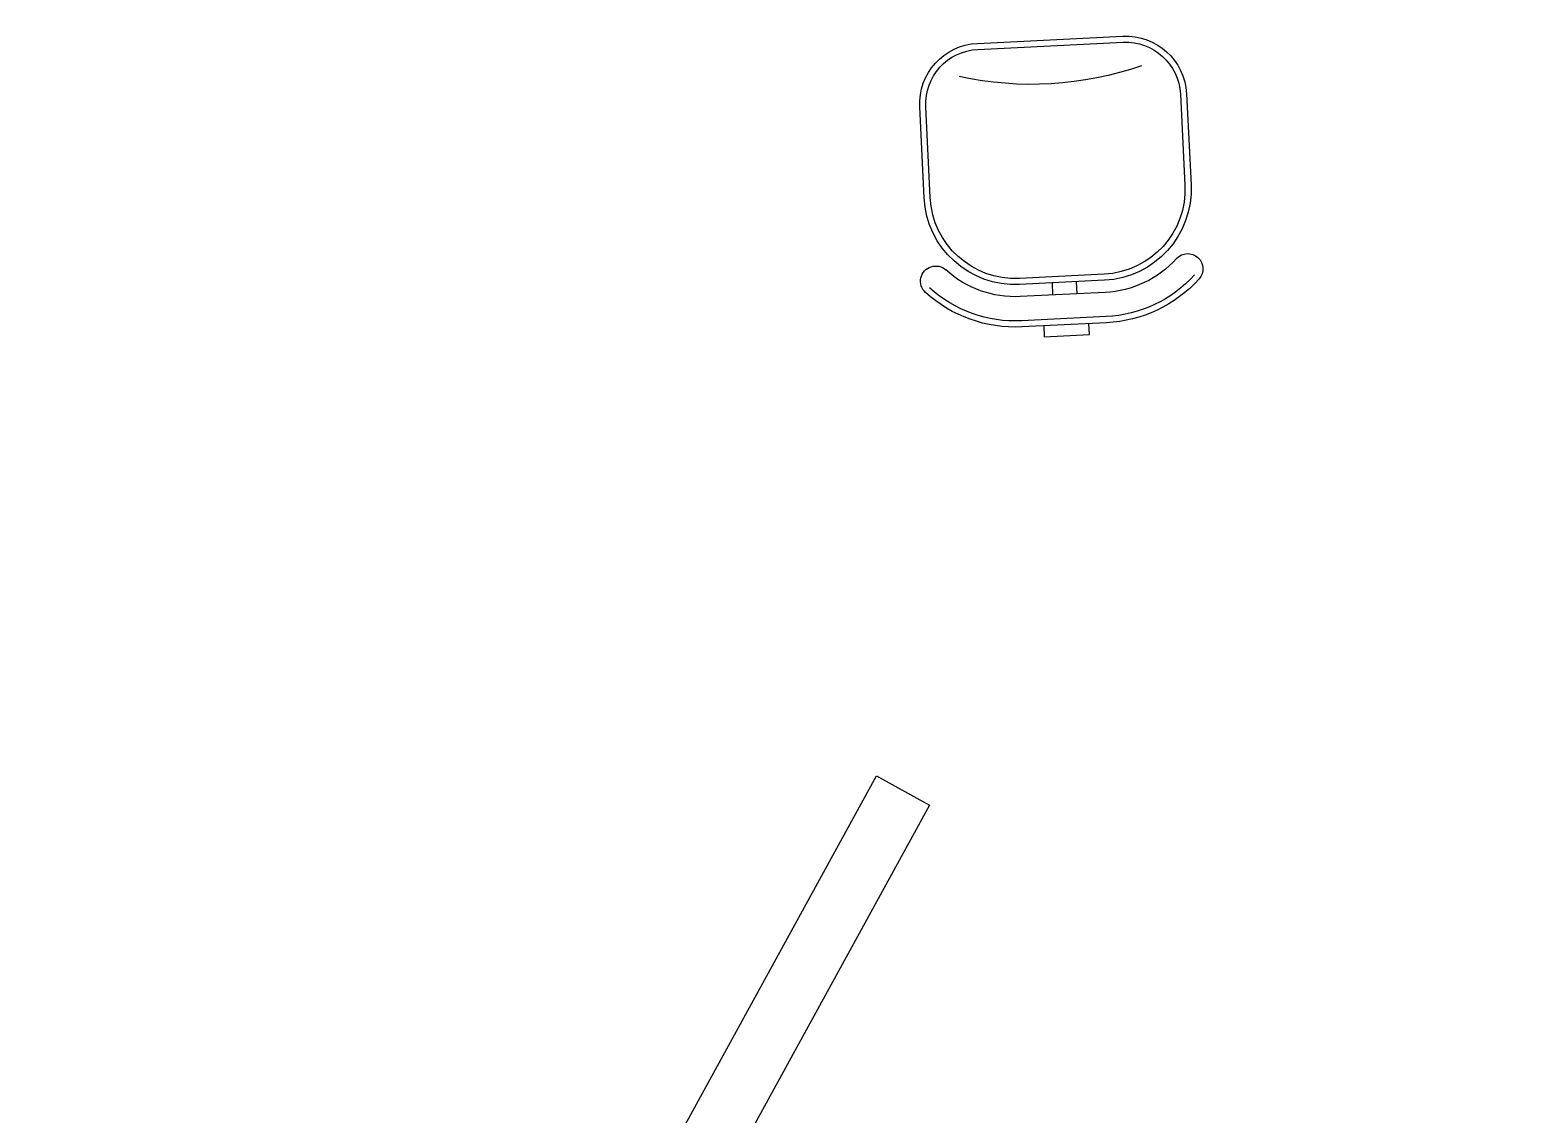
# Model space of a CAD drawing. Extents: x -1.7 to 87, y -33.6 to 19.
# Drawn here: x 73.779 to 76.248, y -25.165 to -23.38 of the extents above; entities that cross this region are included whole.
import ezdxf

# ---------------------------------------------------------------- set-up
doc = ezdxf.new("R2010")
doc.units = 0
doc.linetypes.add('HIDDEN', pattern=[0.375, 0.25, -0.125])
for name, color, linetype in [('AR-MOB', 2, 'Continuous'), ('AR-PAR-ALV', 5, 'Continuous'), ('AR-PRJ', 1, 'HIDDEN')]:
    doc.layers.add(name, color=color, linetype=linetype)

# ---------------------------------------------------------------- blocks, each defined once
blk = doc.blocks.new('CADEIRA-S')
at = {"color": 2}
for p, q in [((0.0718, 0.2686), (-0.0682, 0.2686)), ((0.0718, 0.2186), (-0.0682, 0.2186)), ((0.0718, 0.1986), (-0.0682, 0.1986)), ((-0.2182, 0.0486), (-0.2182, -0.1014)), ((0.2218, -0.1014), (0.2218, 0.0486)), ((-0.1182, -0.2014), (0.1218, -0.2014))]:
    blk.add_line(p, q, dxfattribs=at)
at = {"color": 1}
for p, q in [((0.0718, 0.2586), (-0.0682, 0.2586)), ((-0.0148, 0.1986), (-0.0149, 0.2186)), ((0.0252, 0.1986), (0.0251, 0.2186)), ((0.0718, 0.1886), (-0.0682, 0.1886)), ((-0.2082, 0.0486), (-0.2082, -0.1014)), ((0.2118, -0.1014), (0.2118, 0.0486)), ((-0.1182, -0.1914), (0.1218, -0.1914))]:
    blk.add_line(p, q, dxfattribs=at)
at = {"color": 2}
blk.add_lwpolyline([(-0.032, 0.2686), (-0.032, 0.2867), (0.0426, 0.2867), (0.0426, 0.2686)], dxfattribs=at)
for centre, radius, start, end in [((-0.0682, 0.0486), 0.22, 90, 135), ((0.0718, 0.0486), 0.22, 45, 90), ((-0.2061, 0.1864), 0.025, 135, 315), ((-0.0682, 0.0486), 0.15, 90, 180), ((-0.0682, 0.0486), 0.17, 90, 135), ((0.0718, 0.0486), 0.17, 45, 90), ((0.0718, 0.0486), 0.15, 0, 90), ((0.2097, 0.1864), 0.025, 225, 45), ((-0.1182, -0.1014), 0.1, 180, 270), ((0.1218, -0.1014), 0.1, 270, 0)]:
    blk.add_arc(centre, radius, start, end, dxfattribs=at)
at = {"color": 1}
for centre, radius, start, end in [((-0.0682, 0.0486), 0.21, 90, 135), ((0.0718, 0.0486), 0.21, 45, 90), ((-0.0682, 0.0486), 0.14, 90, 180), ((0.0718, 0.0486), 0.14, 0, 90), ((-0.1182, -0.1014), 0.09, 180, 270), ((0.1218, -0.1014), 0.09, 270, 0), ((-0.0052, -0.6823), 0.5534, 73.6911, 105.2491)]:
    blk.add_arc(centre, radius, start, end, dxfattribs=at)
blk = doc.blocks.new('estacao de trabalho 290 x 150')
at = {"color": 2}
blk.add_lwpolyline([(-1.45, 0), (1.45, 0), (1.45, 0.1), (-1.45, 0.1)], close=True, dxfattribs=at)
at = {"extrusion": (0, 0, -1), "zscale": -1, "rotation": 45.00000000000864}
blk.add_blockref('CADEIRA-S', (-0.9586, 1.0061), dxfattribs=at)

msp = doc.modelspace()

# ---------------------------------------------------------------- linework, layer by layer
at = {"layer": 'AR-PAR-ALV'}
msp.add_lwpolyline([(85.1345, -14.276), (84.9048, -14.0679, 0.062555), (74.9662, -28.3369), (75.2407, -28.481, -0.062551)], format="xyb", close=True, dxfattribs=at)
at = {"layer": 'AR-PRJ'}
for centre, radius, start, end in [((134.8232, -59.3998), 67.1354, 137.713601, 153.905048), ((141.5354, -64.2205), 73.6208, 138.52063, 153.207947)]:
    msp.add_arc(centre, radius, start, end, dxfattribs=at)

# ---------------------------------------------------------------- block references
at = {"layer": 'AR-MOB', "rotation": 227.8191666666635}
msp.add_blockref('estacao de trabalho 290 x 150', (75.3652, -22.2112), dxfattribs=at)
at = {"layer": 'AR-MOB', "xscale": -1, "rotation": 241.2696895764279}
msp.add_blockref('estacao de trabalho 290 x 150', (74.4757, -25.8797), dxfattribs=at)

doc.saveas('drawing.dxf')
